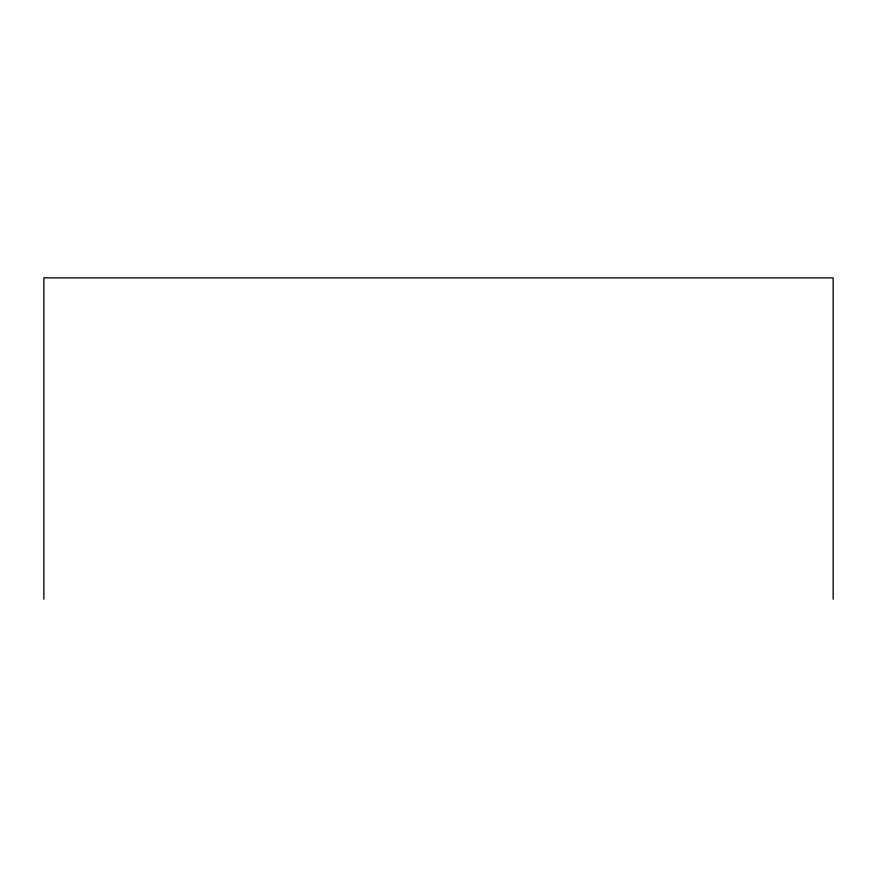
<?xml version="1.0" encoding="UTF-8"?>
<svg xmlns="http://www.w3.org/2000/svg" width="877" height="877" viewBox="0 0 877 877"><rect width="100%" height="100%" fill="white"/><g stroke="black" fill="none" stroke-linecap="round" stroke-linejoin="round"><path stroke-width="1.32" d="M833.15 599.134L833.15 277.866L43.85 277.866L43.85 599.134"/></g></svg>
